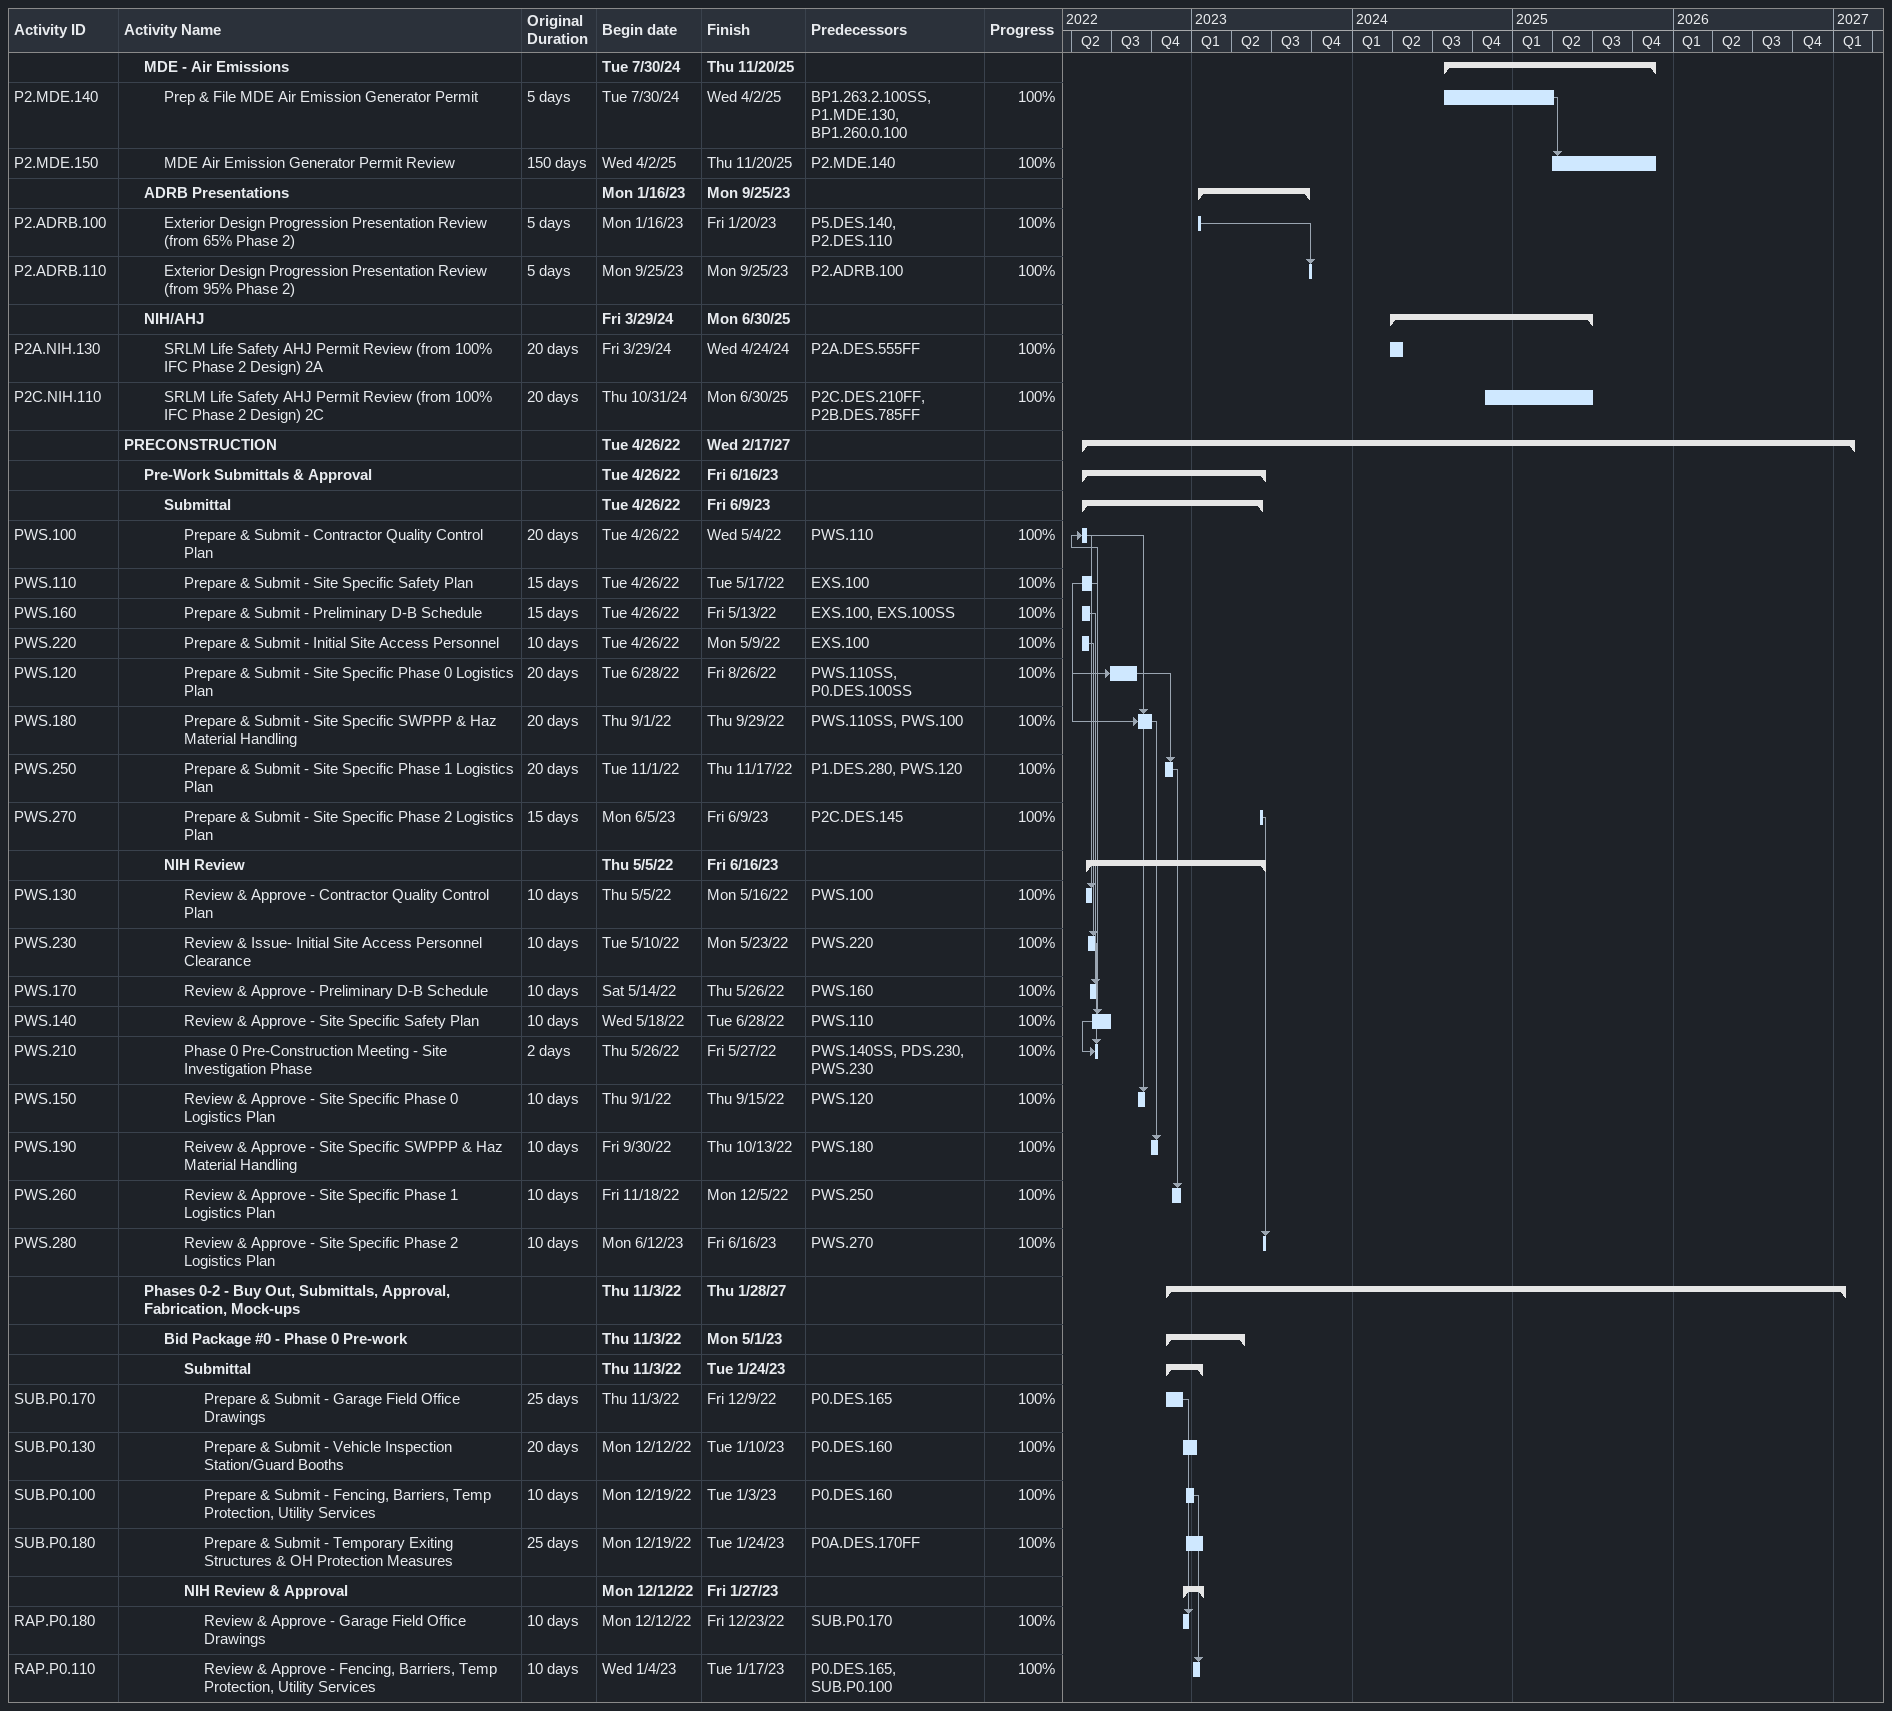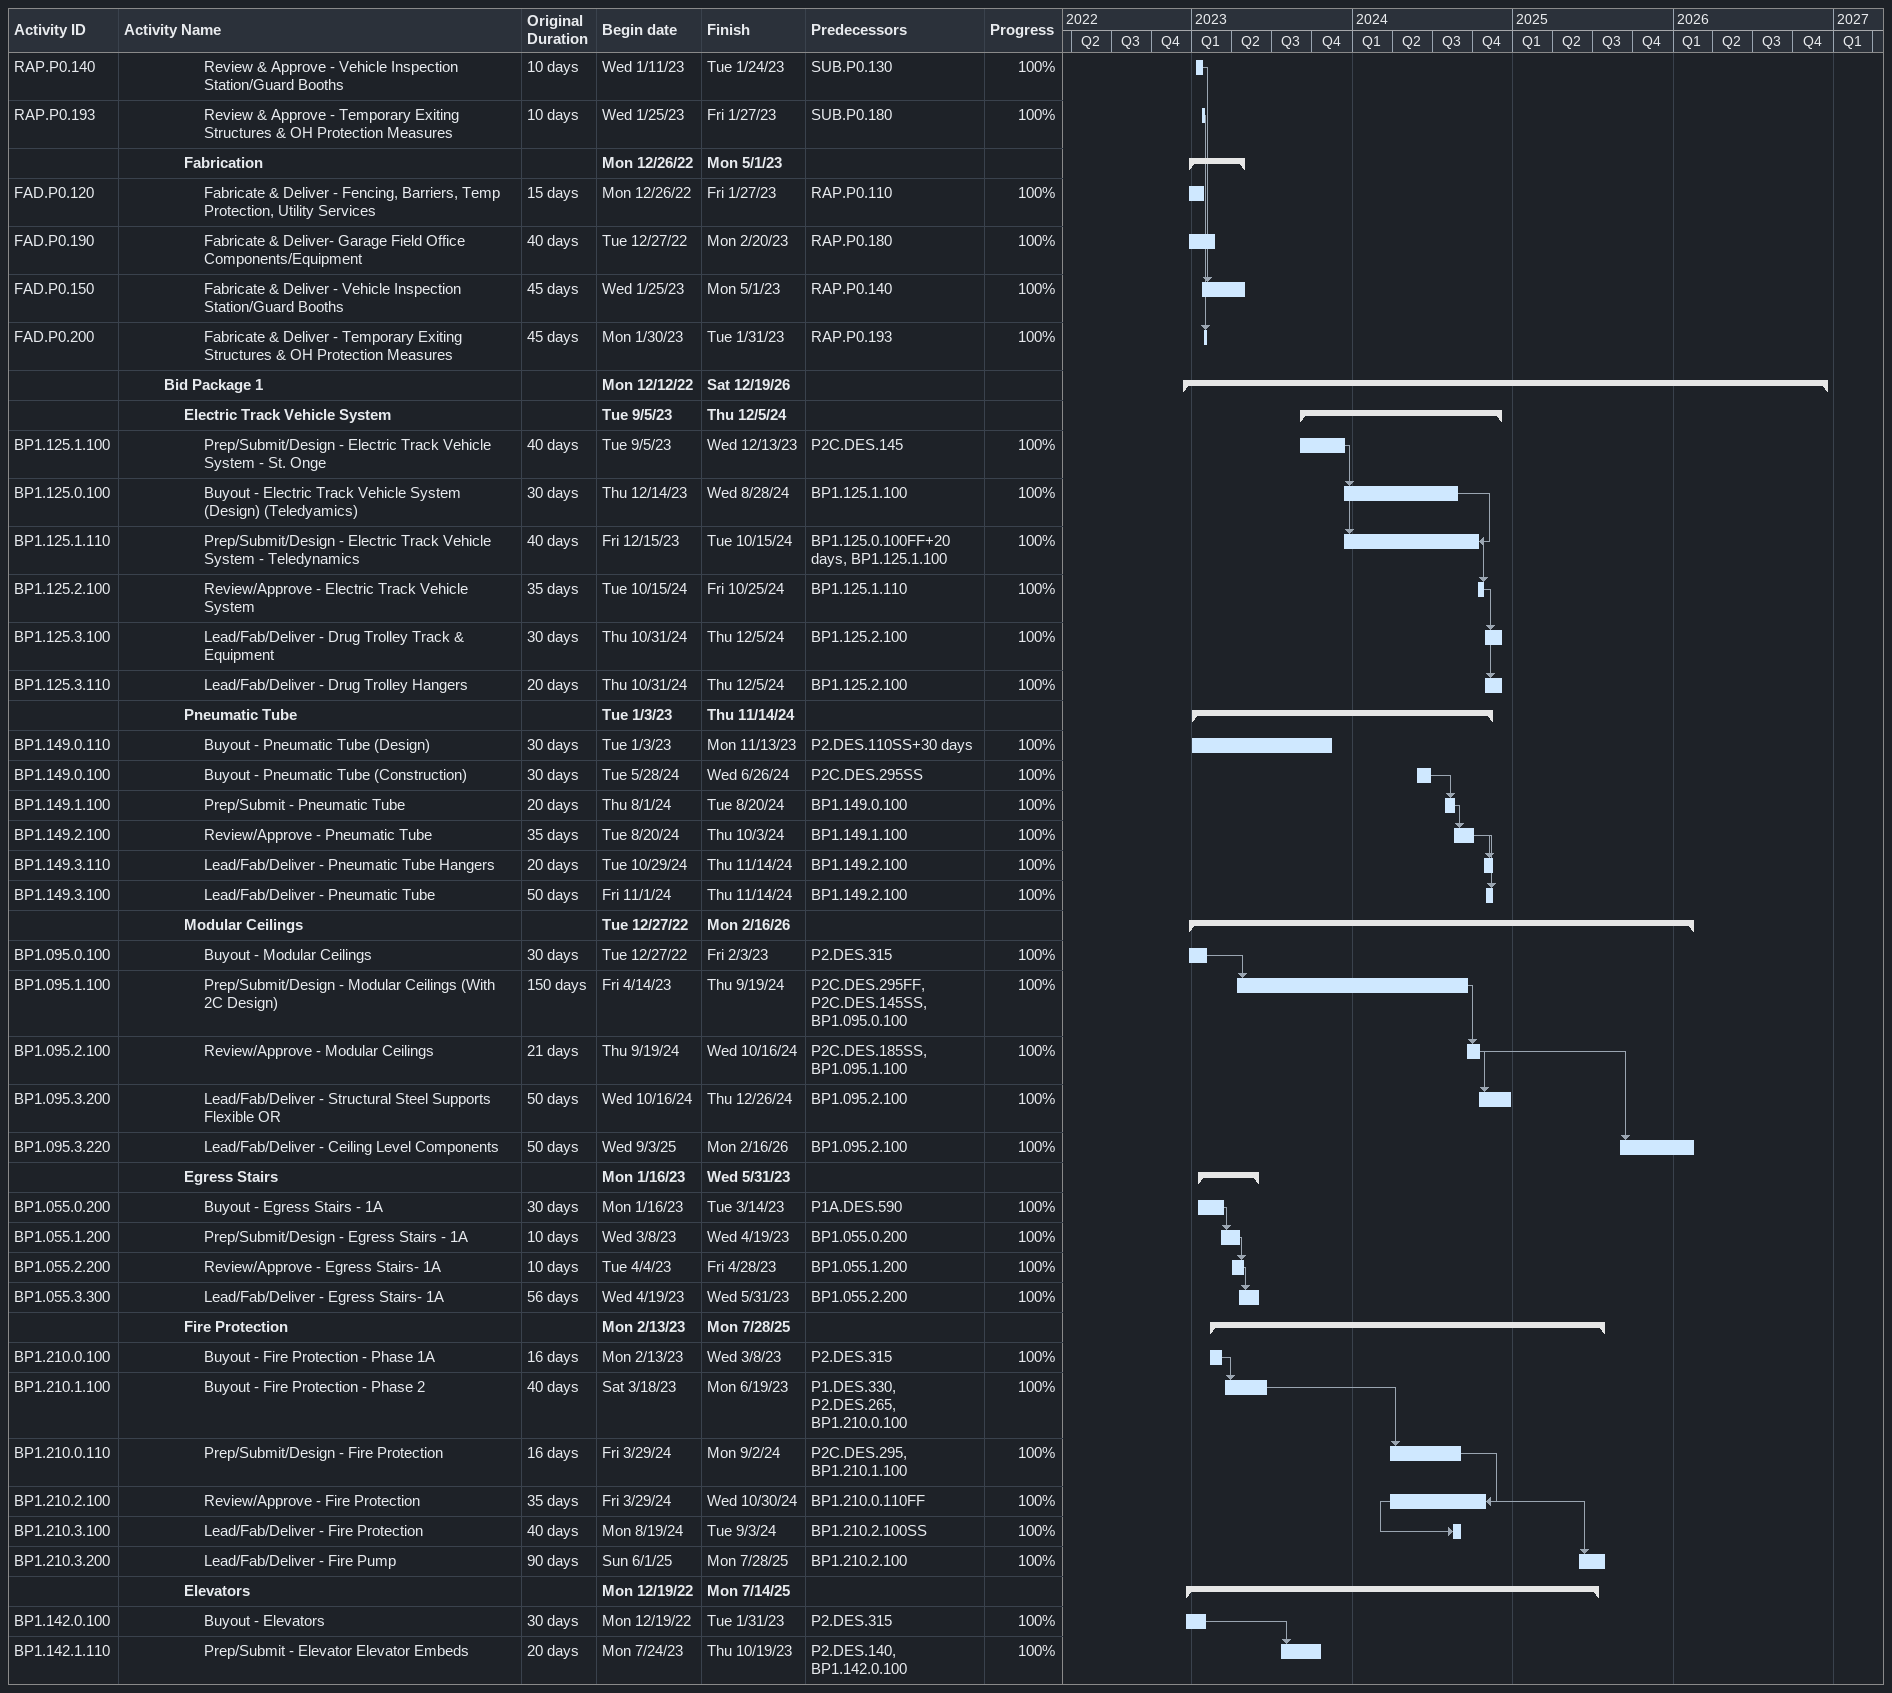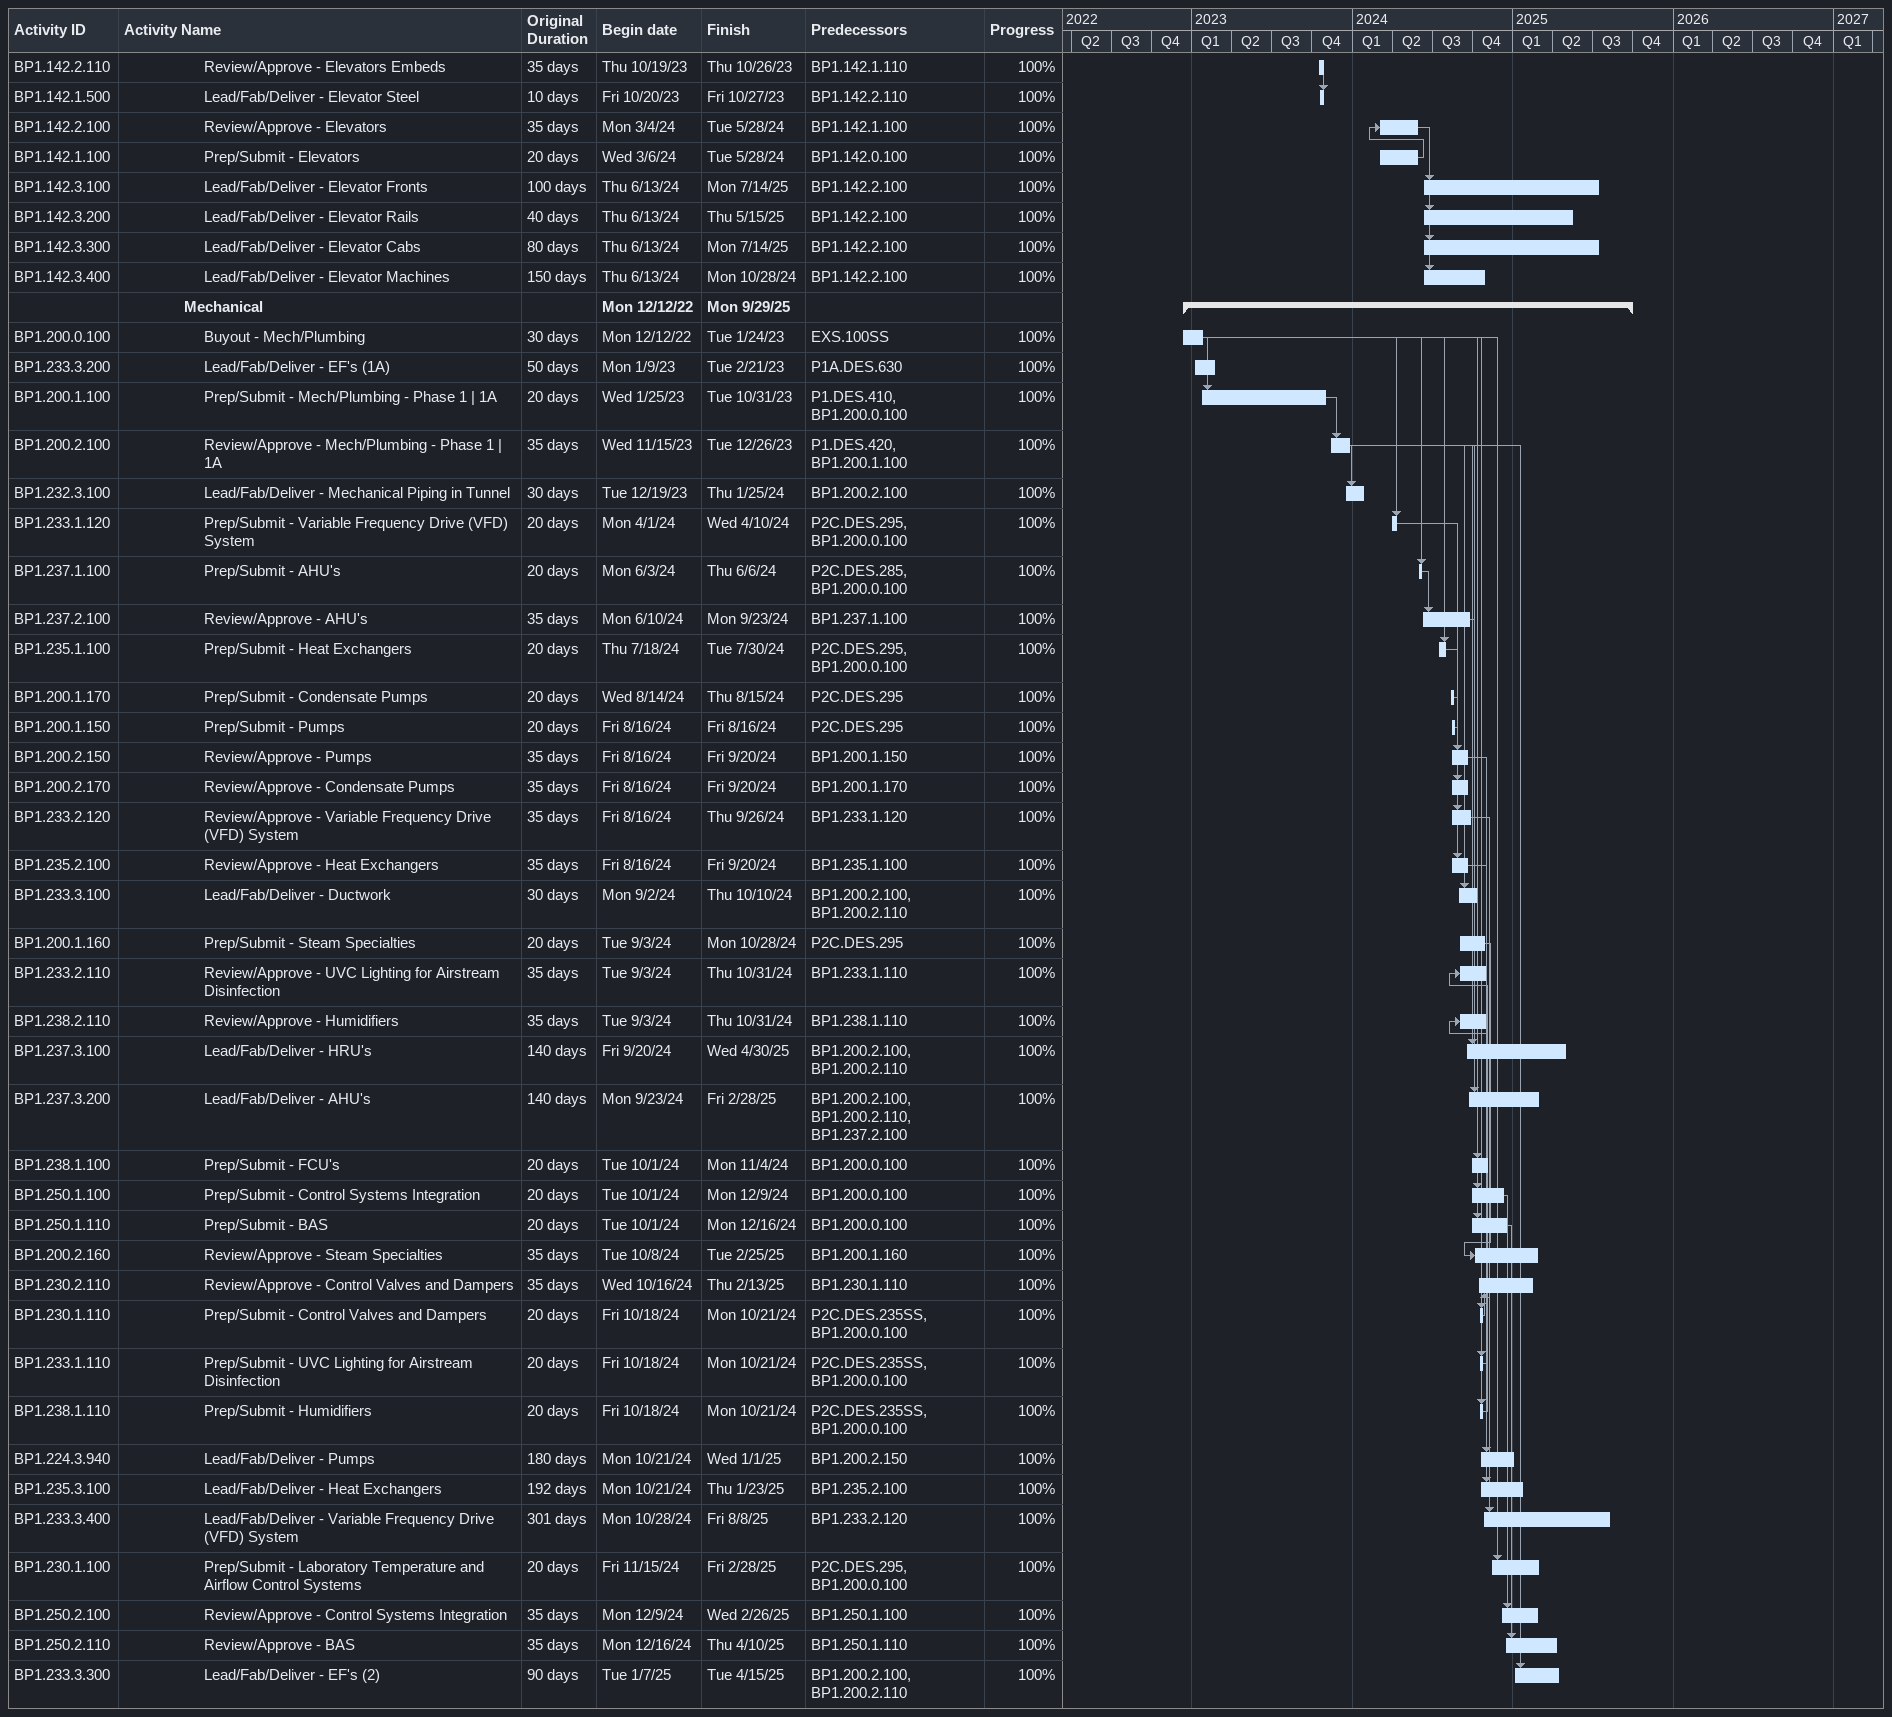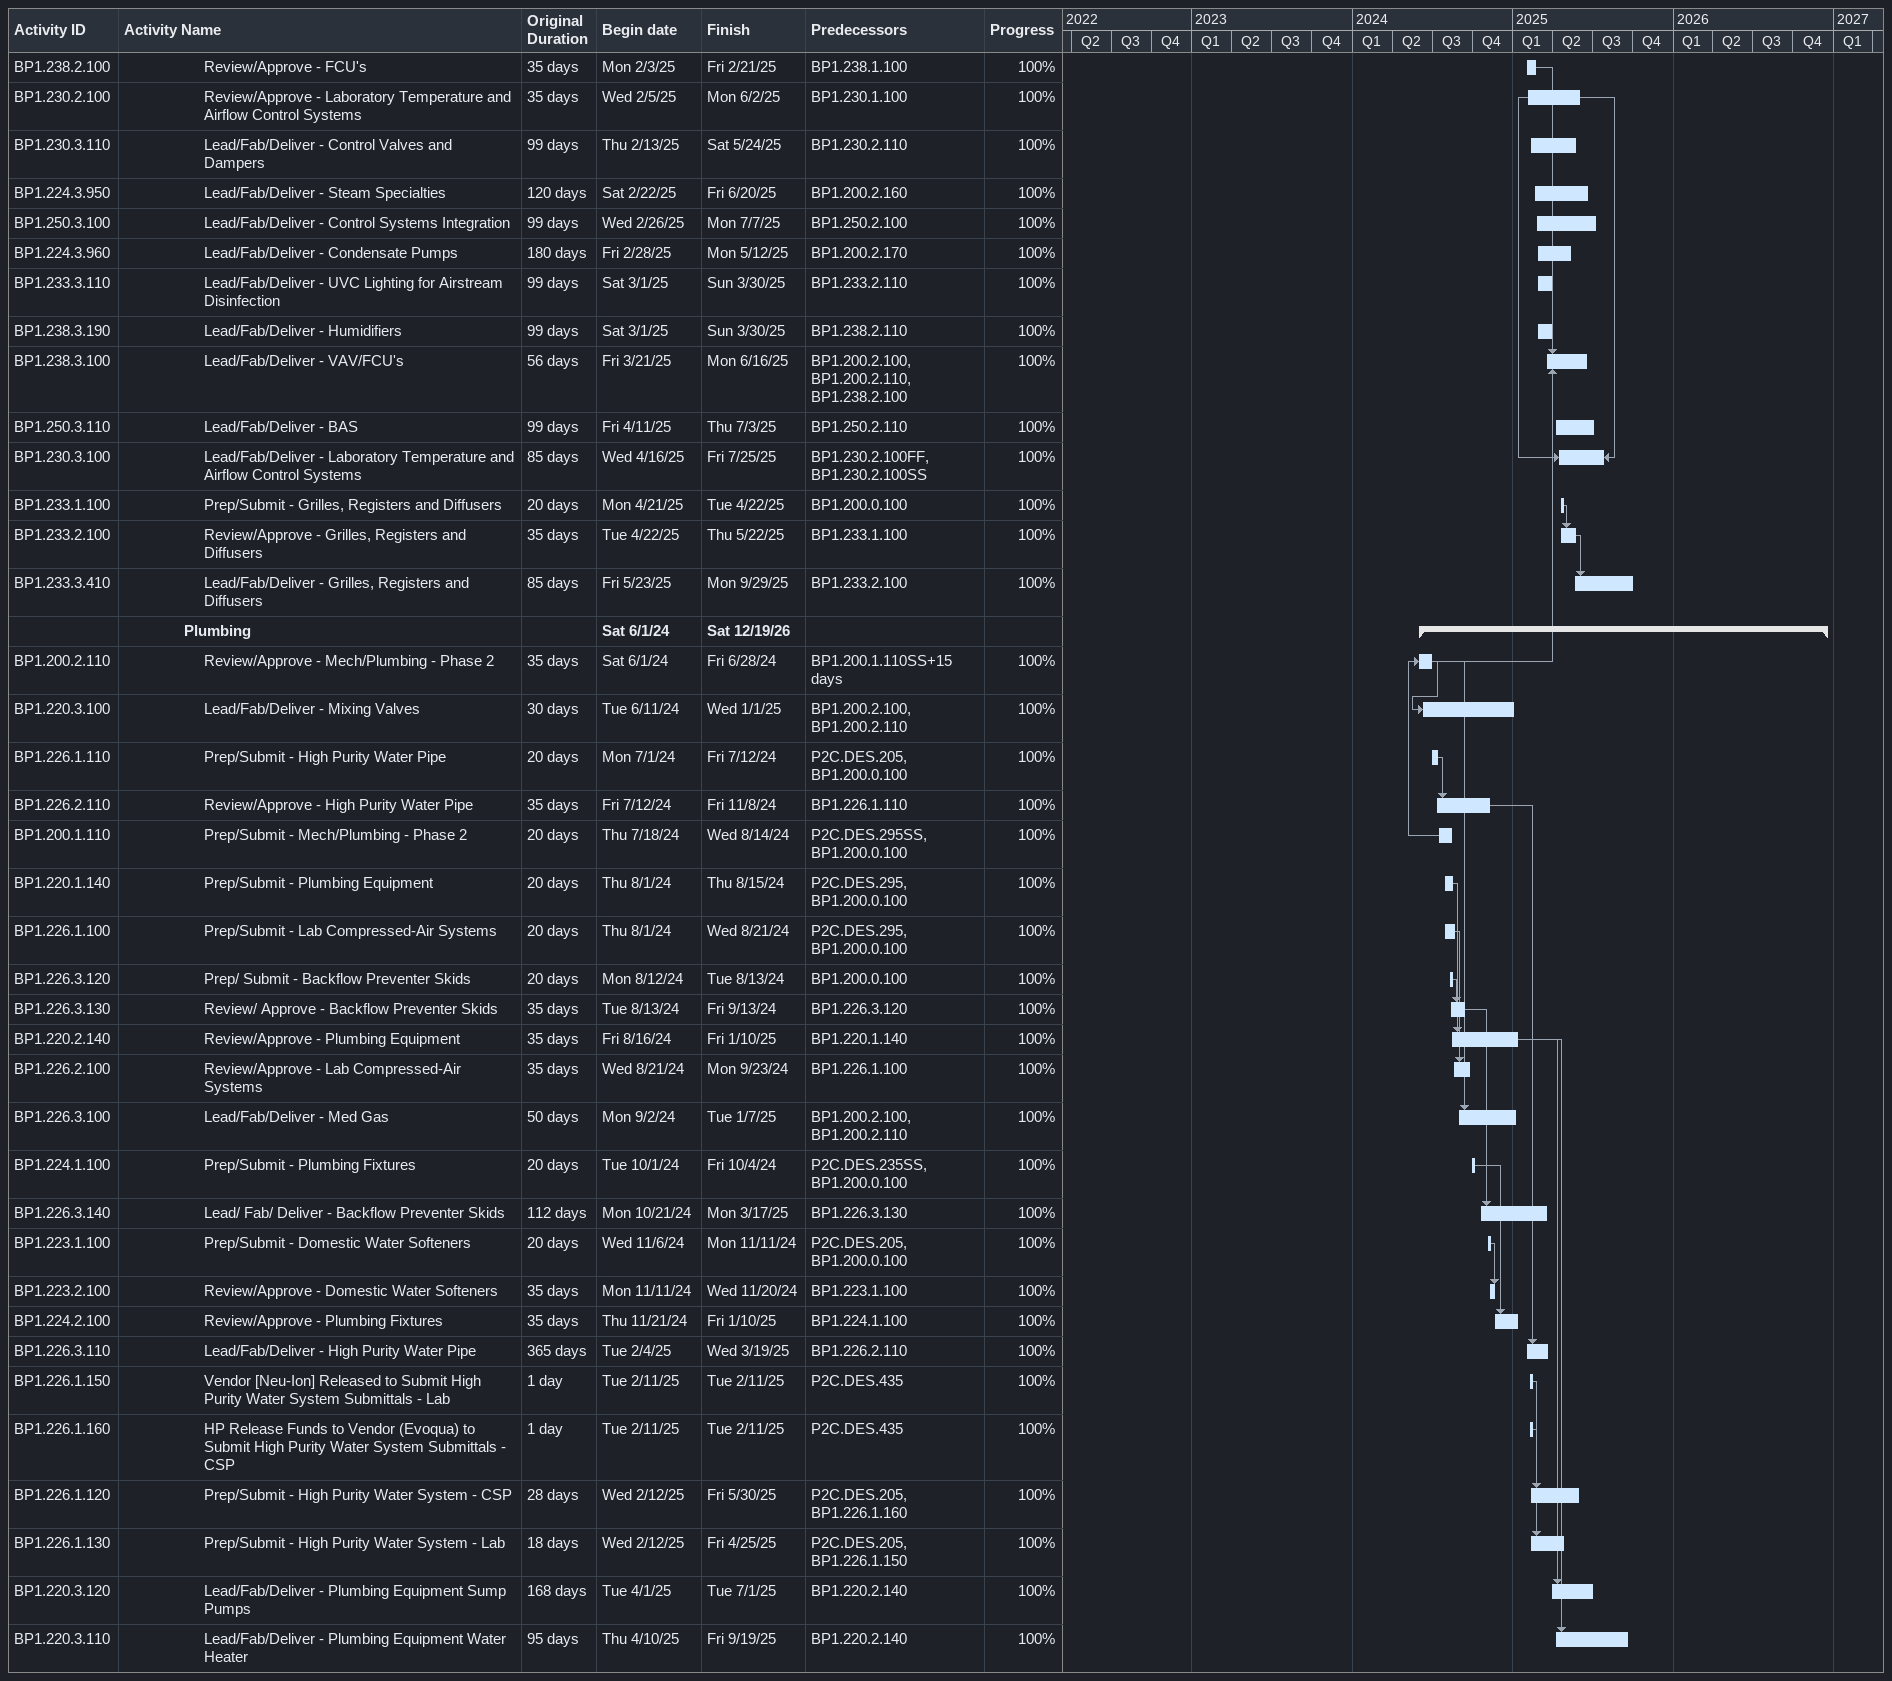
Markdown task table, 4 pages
| ID | Level | Task | Original duration | Start | Finish | Predecessors | % complete |
|---|---|---|---|---|---|---|---|
|  | 2 | **MDE - Air Emissions** |  | 2024-07-30 | 2025-11-20 |  |  |
| P2.MDE.140 | 3 | Prep & File MDE Air Emission Generator Permit | 5d | 2024-07-30 | 2025-04-02 | BP1.263.2.100SS, P1.MDE.130, BP1.260.0.100 | 100 |
| P2.MDE.150 | 3 | MDE Air Emission Generator Permit Review | 150d | 2025-04-02 | 2025-11-20 | P2.MDE.140 | 100 |
|  | 2 | **ADRB Presentations** |  | 2023-01-16 | 2023-09-25 |  |  |
| P2.ADRB.100 | 3 | Exterior Design Progression Presentation Review (from 65% Phase 2) | 5d | 2023-01-16 | 2023-01-20 | P5.DES.140, P2.DES.110 | 100 |
| P2.ADRB.110 | 3 | Exterior Design Progression Presentation Review (from 95% Phase 2) | 5d | 2023-09-25 | 2023-09-25 | P2.ADRB.100 | 100 |
|  | 2 | **NIH/AHJ** |  | 2024-03-29 | 2025-06-30 |  |  |
| P2A.NIH.130 | 3 | SRLM Life Safety AHJ Permit Review (from 100% IFC Phase 2 Design) 2A | 20d | 2024-03-29 | 2024-04-24 | P2A.DES.555FF | 100 |
| P2C.NIH.110 | 3 | SRLM Life Safety AHJ Permit Review (from 100% IFC Phase 2 Design) 2C | 20d | 2024-10-31 | 2025-06-30 | P2C.DES.210FF, P2B.DES.785FF | 100 |
|  | 1 | **PRECONSTRUCTION** |  | 2022-04-26 | 2027-02-17 |  |  |
|  | 2 | **Pre-Work Submittals & Approval** |  | 2022-04-26 | 2023-06-16 |  |  |
|  | 3 | **Submittal** |  | 2022-04-26 | 2023-06-09 |  |  |
| PWS.100 | 4 | Prepare & Submit - Contractor Quality Control Plan | 20d | 2022-04-26 | 2022-05-04 | PWS.110 | 100 |
| PWS.110 | 4 | Prepare & Submit - Site Specific Safety Plan | 15d | 2022-04-26 | 2022-05-17 | EXS.100 | 100 |
| PWS.160 | 4 | Prepare & Submit - Preliminary D-B Schedule | 15d | 2022-04-26 | 2022-05-13 | EXS.100, EXS.100SS | 100 |
| PWS.220 | 4 | Prepare & Submit - Initial Site Access Personnel | 10d | 2022-04-26 | 2022-05-09 | EXS.100 | 100 |
| PWS.120 | 4 | Prepare & Submit - Site Specific Phase 0 Logistics Plan | 20d | 2022-06-28 | 2022-08-26 | PWS.110SS, P0.DES.100SS | 100 |
| PWS.180 | 4 | Prepare & Submit - Site Specific SWPPP & Haz Material Handling | 20d | 2022-09-01 | 2022-09-29 | PWS.110SS, PWS.100 | 100 |
| PWS.250 | 4 | Prepare & Submit - Site Specific Phase 1 Logistics Plan | 20d | 2022-11-01 | 2022-11-17 | P1.DES.280, PWS.120 | 100 |
| PWS.270 | 4 | Prepare & Submit - Site Specific Phase 2 Logistics Plan | 15d | 2023-06-05 | 2023-06-09 | P2C.DES.145 | 100 |
|  | 3 | **NIH Review** |  | 2022-05-05 | 2023-06-16 |  |  |
| PWS.130 | 4 | Review & Approve - Contractor Quality Control Plan | 10d | 2022-05-05 | 2022-05-16 | PWS.100 | 100 |
| PWS.230 | 4 | Review & Issue- Initial Site Access Personnel Clearance | 10d | 2022-05-10 | 2022-05-23 | PWS.220 | 100 |
| PWS.170 | 4 | Review & Approve - Preliminary D-B Schedule | 10d | 2022-05-14 | 2022-05-26 | PWS.160 | 100 |
| PWS.140 | 4 | Review & Approve - Site Specific Safety Plan | 10d | 2022-05-18 | 2022-06-28 | PWS.110 | 100 |
| PWS.210 | 4 | Phase 0 Pre-Construction Meeting - Site Investigation Phase | 2d | 2022-05-26 | 2022-05-27 | PWS.140SS, PDS.230, PWS.230 | 100 |
| PWS.150 | 4 | Review & Approve - Site Specific Phase 0 Logistics Plan | 10d | 2022-09-01 | 2022-09-15 | PWS.120 | 100 |
| PWS.190 | 4 | Reivew & Approve - Site Specific SWPPP & Haz Material Handling | 10d | 2022-09-30 | 2022-10-13 | PWS.180 | 100 |
| PWS.260 | 4 | Review & Approve - Site Specific Phase 1 Logistics Plan | 10d | 2022-11-18 | 2022-12-05 | PWS.250 | 100 |
| PWS.280 | 4 | Review & Approve - Site Specific Phase 2 Logistics Plan | 10d | 2023-06-12 | 2023-06-16 | PWS.270 | 100 |
|  | 2 | **Phases 0-2 - Buy Out, Submittals, Approval, Fabrication, Mock-ups** |  | 2022-11-03 | 2027-01-28 |  |  |
|  | 3 | **Bid Package #0 - Phase 0 Pre-work** |  | 2022-11-03 | 2023-05-01 |  |  |
|  | 4 | **Submittal** |  | 2022-11-03 | 2023-01-24 |  |  |
| SUB.P0.170 | 5 | Prepare & Submit - Garage Field Office Drawings | 25d | 2022-11-03 | 2022-12-09 | P0.DES.165 | 100 |
| SUB.P0.130 | 5 | Prepare & Submit - Vehicle Inspection Station/Guard Booths | 20d | 2022-12-12 | 2023-01-10 | P0.DES.160 | 100 |
| SUB.P0.100 | 5 | Prepare & Submit - Fencing, Barriers, Temp Protection, Utility Services | 10d | 2022-12-19 | 2023-01-03 | P0.DES.160 | 100 |
| SUB.P0.180 | 5 | Prepare & Submit - Temporary Exiting Structures & OH Protection Measures | 25d | 2022-12-19 | 2023-01-24 | P0A.DES.170FF | 100 |
|  | 4 | **NIH Review & Approval** |  | 2022-12-12 | 2023-01-27 |  |  |
| RAP.P0.180 | 5 | Review & Approve - Garage Field Office Drawings | 10d | 2022-12-12 | 2022-12-23 | SUB.P0.170 | 100 |
| RAP.P0.110 | 5 | Review & Approve - Fencing, Barriers, Temp Protection, Utility Services | 10d | 2023-01-04 | 2023-01-17 | P0.DES.165, SUB.P0.100 | 100 |
| RAP.P0.140 | 5 | Review & Approve - Vehicle Inspection Station/Guard Booths | 10d | 2023-01-11 | 2023-01-24 | SUB.P0.130 | 100 |
| RAP.P0.193 | 5 | Review & Approve - Temporary Exiting Structures & OH Protection Measures | 10d | 2023-01-25 | 2023-01-27 | SUB.P0.180 | 100 |
|  | 4 | **Fabrication** |  | 2022-12-26 | 2023-05-01 |  |  |
| FAD.P0.120 | 5 | Fabricate & Deliver - Fencing, Barriers, Temp Protection, Utility Services | 15d | 2022-12-26 | 2023-01-27 | RAP.P0.110 | 100 |
| FAD.P0.190 | 5 | Fabricate & Deliver- Garage Field Office Components/Equipment | 40d | 2022-12-27 | 2023-02-20 | RAP.P0.180 | 100 |
| FAD.P0.150 | 5 | Fabricate & Deliver - Vehicle Inspection Station/Guard Booths | 45d | 2023-01-25 | 2023-05-01 | RAP.P0.140 | 100 |
| FAD.P0.200 | 5 | Fabricate & Deliver - Temporary Exiting Structures & OH Protection Measures | 45d | 2023-01-30 | 2023-01-31 | RAP.P0.193 | 100 |
|  | 3 | **Bid Package 1** |  | 2022-12-12 | 2026-12-19 |  |  |
|  | 4 | **Electric Track Vehicle System** |  | 2023-09-05 | 2024-12-05 |  |  |
| BP1.125.1.100 | 5 | Prep/Submit/Design - Electric Track Vehicle System - St. Onge | 40d | 2023-09-05 | 2023-12-13 | P2C.DES.145 | 100 |
| BP1.125.0.100 | 5 | Buyout - Electric Track Vehicle System (Design) (Teledyamics) | 30d | 2023-12-14 | 2024-08-28 | BP1.125.1.100 | 100 |
| BP1.125.1.110 | 5 | Prep/Submit/Design - Electric Track Vehicle System - Teledynamics | 40d | 2023-12-15 | 2024-10-15 | BP1.125.0.100FF+20d, BP1.125.1.100 | 100 |
| BP1.125.2.100 | 5 | Review/Approve - Electric Track Vehicle System | 35d | 2024-10-15 | 2024-10-25 | BP1.125.1.110 | 100 |
| BP1.125.3.100 | 5 | Lead/Fab/Deliver - Drug Trolley Track & Equipment | 30d | 2024-10-31 | 2024-12-05 | BP1.125.2.100 | 100 |
| BP1.125.3.110 | 5 | Lead/Fab/Deliver - Drug Trolley Hangers | 20d | 2024-10-31 | 2024-12-05 | BP1.125.2.100 | 100 |
|  | 4 | **Pneumatic Tube** |  | 2023-01-03 | 2024-11-14 |  |  |
| BP1.149.0.110 | 5 | Buyout - Pneumatic Tube (Design) | 30d | 2023-01-03 | 2023-11-13 | P2.DES.110SS+30d | 100 |
| BP1.149.0.100 | 5 | Buyout - Pneumatic Tube (Construction) | 30d | 2024-05-28 | 2024-06-26 | P2C.DES.295SS | 100 |
| BP1.149.1.100 | 5 | Prep/Submit - Pneumatic Tube | 20d | 2024-08-01 | 2024-08-20 | BP1.149.0.100 | 100 |
| BP1.149.2.100 | 5 | Review/Approve - Pneumatic Tube | 35d | 2024-08-20 | 2024-10-03 | BP1.149.1.100 | 100 |
| BP1.149.3.110 | 5 | Lead/Fab/Deliver - Pneumatic Tube Hangers | 20d | 2024-10-29 | 2024-11-14 | BP1.149.2.100 | 100 |
| BP1.149.3.100 | 5 | Lead/Fab/Deliver - Pneumatic Tube | 50d | 2024-11-01 | 2024-11-14 | BP1.149.2.100 | 100 |
|  | 4 | **Modular Ceilings** |  | 2022-12-27 | 2026-02-16 |  |  |
| BP1.095.0.100 | 5 | Buyout - Modular Ceilings | 30d | 2022-12-27 | 2023-02-03 | P2.DES.315 | 100 |
| BP1.095.1.100 | 5 | Prep/Submit/Design - Modular Ceilings (With 2C Design) | 150d | 2023-04-14 | 2024-09-19 | P2C.DES.295FF, P2C.DES.145SS, BP1.095.0.100 | 100 |
| BP1.095.2.100 | 5 | Review/Approve - Modular Ceilings | 21d | 2024-09-19 | 2024-10-16 | P2C.DES.185SS, BP1.095.1.100 | 100 |
| BP1.095.3.200 | 5 | Lead/Fab/Deliver - Structural Steel Supports Flexible OR | 50d | 2024-10-16 | 2024-12-26 | BP1.095.2.100 | 100 |
| BP1.095.3.220 | 5 | Lead/Fab/Deliver - Ceiling Level Components | 50d | 2025-09-03 | 2026-02-16 | BP1.095.2.100 | 100 |
|  | 4 | **Egress Stairs** |  | 2023-01-16 | 2023-05-31 |  |  |
| BP1.055.0.200 | 5 | Buyout - Egress Stairs - 1A | 30d | 2023-01-16 | 2023-03-14 | P1A.DES.590 | 100 |
| BP1.055.1.200 | 5 | Prep/Submit/Design - Egress Stairs - 1A | 10d | 2023-03-08 | 2023-04-19 | BP1.055.0.200 | 100 |
| BP1.055.2.200 | 5 | Review/Approve - Egress Stairs- 1A | 10d | 2023-04-04 | 2023-04-28 | BP1.055.1.200 | 100 |
| BP1.055.3.300 | 5 | Lead/Fab/Deliver - Egress Stairs- 1A | 56d | 2023-04-19 | 2023-05-31 | BP1.055.2.200 | 100 |
|  | 4 | **Fire Protection** |  | 2023-02-13 | 2025-07-28 |  |  |
| BP1.210.0.100 | 5 | Buyout - Fire Protection - Phase 1A | 16d | 2023-02-13 | 2023-03-08 | P2.DES.315 | 100 |
| BP1.210.1.100 | 5 | Buyout - Fire Protection - Phase 2 | 40d | 2023-03-18 | 2023-06-19 | P1.DES.330, P2.DES.265, BP1.210.0.100 | 100 |
| BP1.210.0.110 | 5 | Prep/Submit/Design - Fire Protection | 16d | 2024-03-29 | 2024-09-02 | P2C.DES.295, BP1.210.1.100 | 100 |
| BP1.210.2.100 | 5 | Review/Approve - Fire Protection | 35d | 2024-03-29 | 2024-10-30 | BP1.210.0.110FF | 100 |
| BP1.210.3.100 | 5 | Lead/Fab/Deliver - Fire Protection | 40d | 2024-08-19 | 2024-09-03 | BP1.210.2.100SS | 100 |
| BP1.210.3.200 | 5 | Lead/Fab/Deliver - Fire Pump | 90d | 2025-06-01 | 2025-07-28 | BP1.210.2.100 | 100 |
|  | 4 | **Elevators** |  | 2022-12-19 | 2025-07-14 |  |  |
| BP1.142.0.100 | 5 | Buyout - Elevators | 30d | 2022-12-19 | 2023-01-31 | P2.DES.315 | 100 |
| BP1.142.1.110 | 5 | Prep/Submit - Elevator Elevator Embeds | 20d | 2023-07-24 | 2023-10-19 | P2.DES.140, BP1.142.0.100 | 100 |
| BP1.142.2.110 | 5 | Review/Approve - Elevators Embeds | 35d | 2023-10-19 | 2023-10-26 | BP1.142.1.110 | 100 |
| BP1.142.1.500 | 5 | Lead/Fab/Deliver - Elevator Steel | 10d | 2023-10-20 | 2023-10-27 | BP1.142.2.110 | 100 |
| BP1.142.2.100 | 5 | Review/Approve - Elevators | 35d | 2024-03-04 | 2024-05-28 | BP1.142.1.100 | 100 |
| BP1.142.1.100 | 5 | Prep/Submit - Elevators | 20d | 2024-03-06 | 2024-05-28 | BP1.142.0.100 | 100 |
| BP1.142.3.100 | 5 | Lead/Fab/Deliver - Elevator Fronts | 100d | 2024-06-13 | 2025-07-14 | BP1.142.2.100 | 100 |
| BP1.142.3.200 | 5 | Lead/Fab/Deliver - Elevator Rails | 40d | 2024-06-13 | 2025-05-15 | BP1.142.2.100 | 100 |
| BP1.142.3.300 | 5 | Lead/Fab/Deliver - Elevator Cabs | 80d | 2024-06-13 | 2025-07-14 | BP1.142.2.100 | 100 |
| BP1.142.3.400 | 5 | Lead/Fab/Deliver - Elevator Machines | 150d | 2024-06-13 | 2024-10-28 | BP1.142.2.100 | 100 |
|  | 4 | **Mechanical** |  | 2022-12-12 | 2025-09-29 |  |  |
| BP1.200.0.100 | 5 | Buyout - Mech/Plumbing | 30d | 2022-12-12 | 2023-01-24 | EXS.100SS | 100 |
| BP1.233.3.200 | 5 | Lead/Fab/Deliver - EF's (1A) | 50d | 2023-01-09 | 2023-02-21 | P1A.DES.630 | 100 |
| BP1.200.1.100 | 5 | Prep/Submit - Mech/Plumbing - Phase 1 \| 1A | 20d | 2023-01-25 | 2023-10-31 | P1.DES.410, BP1.200.0.100 | 100 |
| BP1.200.2.100 | 5 | Review/Approve - Mech/Plumbing - Phase 1 \| 1A | 35d | 2023-11-15 | 2023-12-26 | P1.DES.420, BP1.200.1.100 | 100 |
| BP1.232.3.100 | 5 | Lead/Fab/Deliver - Mechanical Piping in Tunnel | 30d | 2023-12-19 | 2024-01-25 | BP1.200.2.100 | 100 |
| BP1.233.1.120 | 5 | Prep/Submit - Variable Frequency Drive (VFD) System | 20d | 2024-04-01 | 2024-04-10 | P2C.DES.295, BP1.200.0.100 | 100 |
| BP1.237.1.100 | 5 | Prep/Submit - AHU's | 20d | 2024-06-03 | 2024-06-06 | P2C.DES.285, BP1.200.0.100 | 100 |
| BP1.237.2.100 | 5 | Review/Approve - AHU's | 35d | 2024-06-10 | 2024-09-23 | BP1.237.1.100 | 100 |
| BP1.235.1.100 | 5 | Prep/Submit - Heat Exchangers | 20d | 2024-07-18 | 2024-07-30 | P2C.DES.295, BP1.200.0.100 | 100 |
| BP1.200.1.170 | 5 | Prep/Submit - Condensate Pumps | 20d | 2024-08-14 | 2024-08-15 | P2C.DES.295 | 100 |
| BP1.200.1.150 | 5 | Prep/Submit - Pumps | 20d | 2024-08-16 | 2024-08-16 | P2C.DES.295 | 100 |
| BP1.200.2.150 | 5 | Review/Approve - Pumps | 35d | 2024-08-16 | 2024-09-20 | BP1.200.1.150 | 100 |
| BP1.200.2.170 | 5 | Review/Approve - Condensate Pumps | 35d | 2024-08-16 | 2024-09-20 | BP1.200.1.170 | 100 |
| BP1.233.2.120 | 5 | Review/Approve - Variable Frequency Drive (VFD) System | 35d | 2024-08-16 | 2024-09-26 | BP1.233.1.120 | 100 |
| BP1.235.2.100 | 5 | Review/Approve - Heat Exchangers | 35d | 2024-08-16 | 2024-09-20 | BP1.235.1.100 | 100 |
| BP1.233.3.100 | 5 | Lead/Fab/Deliver - Ductwork | 30d | 2024-09-02 | 2024-10-10 | BP1.200.2.100, BP1.200.2.110 | 100 |
| BP1.200.1.160 | 5 | Prep/Submit - Steam Specialties | 20d | 2024-09-03 | 2024-10-28 | P2C.DES.295 | 100 |
| BP1.233.2.110 | 5 | Review/Approve - UVC Lighting for Airstream Disinfection | 35d | 2024-09-03 | 2024-10-31 | BP1.233.1.110 | 100 |
| BP1.238.2.110 | 5 | Review/Approve - Humidifiers | 35d | 2024-09-03 | 2024-10-31 | BP1.238.1.110 | 100 |
| BP1.237.3.100 | 5 | Lead/Fab/Deliver - HRU's | 140d | 2024-09-20 | 2025-04-30 | BP1.200.2.100, BP1.200.2.110 | 100 |
| BP1.237.3.200 | 5 | Lead/Fab/Deliver - AHU's | 140d | 2024-09-23 | 2025-02-28 | BP1.200.2.100, BP1.200.2.110, BP1.237.2.100 | 100 |
| BP1.238.1.100 | 5 | Prep/Submit - FCU's | 20d | 2024-10-01 | 2024-11-04 | BP1.200.0.100 | 100 |
| BP1.250.1.100 | 5 | Prep/Submit - Control Systems Integration | 20d | 2024-10-01 | 2024-12-09 | BP1.200.0.100 | 100 |
| BP1.250.1.110 | 5 | Prep/Submit - BAS | 20d | 2024-10-01 | 2024-12-16 | BP1.200.0.100 | 100 |
| BP1.200.2.160 | 5 | Review/Approve - Steam Specialties | 35d | 2024-10-08 | 2025-02-25 | BP1.200.1.160 | 100 |
| BP1.230.2.110 | 5 | Review/Approve - Control Valves and Dampers | 35d | 2024-10-16 | 2025-02-13 | BP1.230.1.110 | 100 |
| BP1.230.1.110 | 5 | Prep/Submit - Control Valves and Dampers | 20d | 2024-10-18 | 2024-10-21 | P2C.DES.235SS, BP1.200.0.100 | 100 |
| BP1.233.1.110 | 5 | Prep/Submit - UVC Lighting for Airstream Disinfection | 20d | 2024-10-18 | 2024-10-21 | P2C.DES.235SS, BP1.200.0.100 | 100 |
| BP1.238.1.110 | 5 | Prep/Submit - Humidifiers | 20d | 2024-10-18 | 2024-10-21 | P2C.DES.235SS, BP1.200.0.100 | 100 |
| BP1.224.3.940 | 5 | Lead/Fab/Deliver - Pumps | 180d | 2024-10-21 | 2025-01-01 | BP1.200.2.150 | 100 |
| BP1.235.3.100 | 5 | Lead/Fab/Deliver - Heat Exchangers | 192d | 2024-10-21 | 2025-01-23 | BP1.235.2.100 | 100 |
| BP1.233.3.400 | 5 | Lead/Fab/Deliver - Variable Frequency Drive (VFD) System | 301d | 2024-10-28 | 2025-08-08 | BP1.233.2.120 | 100 |
| BP1.230.1.100 | 5 | Prep/Submit - Laboratory Temperature and Airflow Control Systems | 20d | 2024-11-15 | 2025-02-28 | P2C.DES.295, BP1.200.0.100 | 100 |
| BP1.250.2.100 | 5 | Review/Approve - Control Systems Integration | 35d | 2024-12-09 | 2025-02-26 | BP1.250.1.100 | 100 |
| BP1.250.2.110 | 5 | Review/Approve - BAS | 35d | 2024-12-16 | 2025-04-10 | BP1.250.1.110 | 100 |
| BP1.233.3.300 | 5 | Lead/Fab/Deliver - EF's (2) | 90d | 2025-01-07 | 2025-04-15 | BP1.200.2.100, BP1.200.2.110 | 100 |
| BP1.238.2.100 | 5 | Review/Approve - FCU's | 35d | 2025-02-03 | 2025-02-21 | BP1.238.1.100 | 100 |
| BP1.230.2.100 | 5 | Review/Approve - Laboratory Temperature and Airflow Control Systems | 35d | 2025-02-05 | 2025-06-02 | BP1.230.1.100 | 100 |
| BP1.230.3.110 | 5 | Lead/Fab/Deliver - Control Valves and Dampers | 99d | 2025-02-13 | 2025-05-24 | BP1.230.2.110 | 100 |
| BP1.224.3.950 | 5 | Lead/Fab/Deliver - Steam Specialties | 120d | 2025-02-22 | 2025-06-20 | BP1.200.2.160 | 100 |
| BP1.250.3.100 | 5 | Lead/Fab/Deliver - Control Systems Integration | 99d | 2025-02-26 | 2025-07-07 | BP1.250.2.100 | 100 |
| BP1.224.3.960 | 5 | Lead/Fab/Deliver - Condensate Pumps | 180d | 2025-02-28 | 2025-05-12 | BP1.200.2.170 | 100 |
| BP1.233.3.110 | 5 | Lead/Fab/Deliver - UVC Lighting for Airstream Disinfection | 99d | 2025-03-01 | 2025-03-30 | BP1.233.2.110 | 100 |
| BP1.238.3.190 | 5 | Lead/Fab/Deliver - Humidifiers | 99d | 2025-03-01 | 2025-03-30 | BP1.238.2.110 | 100 |
| BP1.238.3.100 | 5 | Lead/Fab/Deliver - VAV/FCU's | 56d | 2025-03-21 | 2025-06-16 | BP1.200.2.100, BP1.200.2.110, BP1.238.2.100 | 100 |
| BP1.250.3.110 | 5 | Lead/Fab/Deliver - BAS | 99d | 2025-04-11 | 2025-07-03 | BP1.250.2.110 | 100 |
| BP1.230.3.100 | 5 | Lead/Fab/Deliver - Laboratory Temperature and Airflow Control Systems | 85d | 2025-04-16 | 2025-07-25 | BP1.230.2.100FF, BP1.230.2.100SS | 100 |
| BP1.233.1.100 | 5 | Prep/Submit - Grilles, Registers and Diffusers | 20d | 2025-04-21 | 2025-04-22 | BP1.200.0.100 | 100 |
| BP1.233.2.100 | 5 | Review/Approve - Grilles, Registers and Diffusers | 35d | 2025-04-22 | 2025-05-22 | BP1.233.1.100 | 100 |
| BP1.233.3.410 | 5 | Lead/Fab/Deliver - Grilles, Registers and Diffusers | 85d | 2025-05-23 | 2025-09-29 | BP1.233.2.100 | 100 |
|  | 4 | **Plumbing** |  | 2024-06-01 | 2026-12-19 |  |  |
| BP1.200.2.110 | 5 | Review/Approve - Mech/Plumbing - Phase 2 | 35d | 2024-06-01 | 2024-06-28 | BP1.200.1.110SS+15d | 100 |
| BP1.220.3.100 | 5 | Lead/Fab/Deliver - Mixing Valves | 30d | 2024-06-11 | 2025-01-01 | BP1.200.2.100, BP1.200.2.110 | 100 |
| BP1.226.1.110 | 5 | Prep/Submit - High Purity Water Pipe | 20d | 2024-07-01 | 2024-07-12 | P2C.DES.205, BP1.200.0.100 | 100 |
| BP1.226.2.110 | 5 | Review/Approve - High Purity Water Pipe | 35d | 2024-07-12 | 2024-11-08 | BP1.226.1.110 | 100 |
| BP1.200.1.110 | 5 | Prep/Submit - Mech/Plumbing - Phase 2 | 20d | 2024-07-18 | 2024-08-14 | P2C.DES.295SS, BP1.200.0.100 | 100 |
| BP1.220.1.140 | 5 | Prep/Submit - Plumbing Equipment | 20d | 2024-08-01 | 2024-08-15 | P2C.DES.295, BP1.200.0.100 | 100 |
| BP1.226.1.100 | 5 | Prep/Submit - Lab Compressed-Air Systems | 20d | 2024-08-01 | 2024-08-21 | P2C.DES.295, BP1.200.0.100 | 100 |
| BP1.226.3.120 | 5 | Prep/ Submit - Backflow Preventer Skids | 20d | 2024-08-12 | 2024-08-13 | BP1.200.0.100 | 100 |
| BP1.226.3.130 | 5 | Review/ Approve - Backflow Preventer Skids | 35d | 2024-08-13 | 2024-09-13 | BP1.226.3.120 | 100 |
| BP1.220.2.140 | 5 | Review/Approve - Plumbing Equipment | 35d | 2024-08-16 | 2025-01-10 | BP1.220.1.140 | 100 |
| BP1.226.2.100 | 5 | Review/Approve - Lab Compressed-Air Systems | 35d | 2024-08-21 | 2024-09-23 | BP1.226.1.100 | 100 |
| BP1.226.3.100 | 5 | Lead/Fab/Deliver - Med Gas | 50d | 2024-09-02 | 2025-01-07 | BP1.200.2.100, BP1.200.2.110 | 100 |
| BP1.224.1.100 | 5 | Prep/Submit - Plumbing Fixtures | 20d | 2024-10-01 | 2024-10-04 | P2C.DES.235SS, BP1.200.0.100 | 100 |
| BP1.226.3.140 | 5 | Lead/ Fab/ Deliver - Backflow Preventer Skids | 112d | 2024-10-21 | 2025-03-17 | BP1.226.3.130 | 100 |
| BP1.223.1.100 | 5 | Prep/Submit - Domestic Water Softeners | 20d | 2024-11-06 | 2024-11-11 | P2C.DES.205, BP1.200.0.100 | 100 |
| BP1.223.2.100 | 5 | Review/Approve - Domestic Water Softeners | 35d | 2024-11-11 | 2024-11-20 | BP1.223.1.100 | 100 |
| BP1.224.2.100 | 5 | Review/Approve - Plumbing Fixtures | 35d | 2024-11-21 | 2025-01-10 | BP1.224.1.100 | 100 |
| BP1.226.3.110 | 5 | Lead/Fab/Deliver - High Purity Water Pipe | 365d | 2025-02-04 | 2025-03-19 | BP1.226.2.110 | 100 |
| BP1.226.1.150 | 5 | Vendor [Neu-Ion] Released to Submit High Purity Water System Submittals - Lab | 1d | 2025-02-11 | 2025-02-11 | P2C.DES.435 | 100 |
| BP1.226.1.160 | 5 | HP Release Funds to Vendor (Evoqua) to Submit High Purity Water System Submittals - CSP | 1d | 2025-02-11 | 2025-02-11 | P2C.DES.435 | 100 |
| BP1.226.1.120 | 5 | Prep/Submit - High Purity Water System - CSP | 28d | 2025-02-12 | 2025-05-30 | P2C.DES.205, BP1.226.1.160 | 100 |
| BP1.226.1.130 | 5 | Prep/Submit - High Purity Water System - Lab | 18d | 2025-02-12 | 2025-04-25 | P2C.DES.205, BP1.226.1.150 | 100 |
| BP1.220.3.120 | 5 | Lead/Fab/Deliver - Plumbing Equipment Sump Pumps | 168d | 2025-04-01 | 2025-07-01 | BP1.220.2.140 | 100 |
| BP1.220.3.110 | 5 | Lead/Fab/Deliver - Plumbing Equipment Water Heater | 95d | 2025-04-10 | 2025-09-19 | BP1.220.2.140 | 100 |
